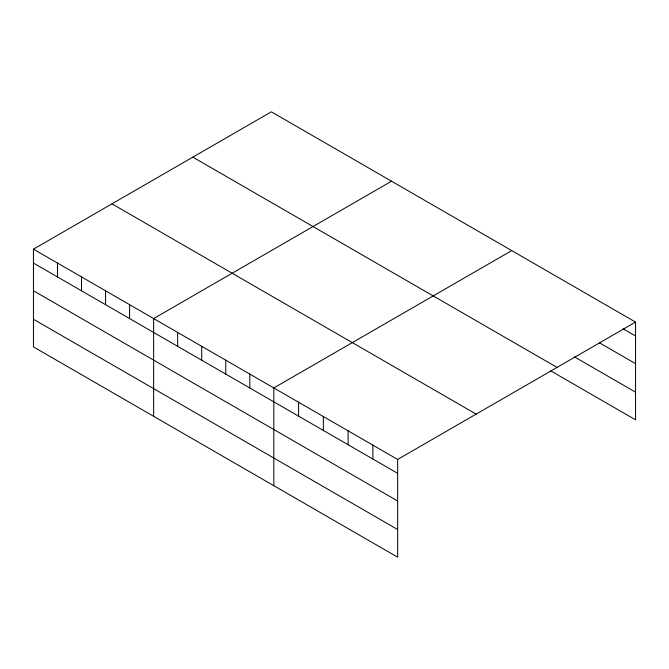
<?xml version="1.0" encoding="UTF-8"?>
<svg xmlns="http://www.w3.org/2000/svg" width="669" height="669" viewBox="0 0 669 669"><rect width="100%" height="100%" fill="white"/><g stroke="black" fill="none" stroke-linecap="round" stroke-linejoin="round"><path stroke-width="1" d="M397.645 501.006L397.645 459.436L33.45 249.169L33.45 346.91L397.645 557.185L397.645 501.006L33.45 290.739M550.637 370.81L635.55 419.831L635.55 322.09L271.355 111.815L33.45 249.169M391.541 181.207L153.636 318.561L153.636 416.302M511.718 250.599L273.822 387.945L273.822 485.694M397.645 459.436L635.55 322.09M623.165 328.839L635.55 335.98M599.29 342.72L635.55 363.652M574.52 356.928L635.55 392.159M192.848 157.148L557.043 367.415M111.957 203.844L476.152 414.111M33.45 263.068L397.645 473.334M33.45 319.247L397.645 529.514M372.884 445.136L372.884 459.034M348.114 430.844L348.114 444.734M323.353 416.544L323.353 430.443M298.583 402.245L298.583 416.143M249.788 374.071L249.788 387.961M225.746 360.19L225.746 374.088M201.712 346.316L201.712 360.206M177.67 332.434L177.67 346.333M129.602 304.679L129.602 318.578M105.56 290.806L105.56 304.696M81.526 276.924L81.526 290.823M57.484 263.051L57.484 276.941"/></g></svg>
